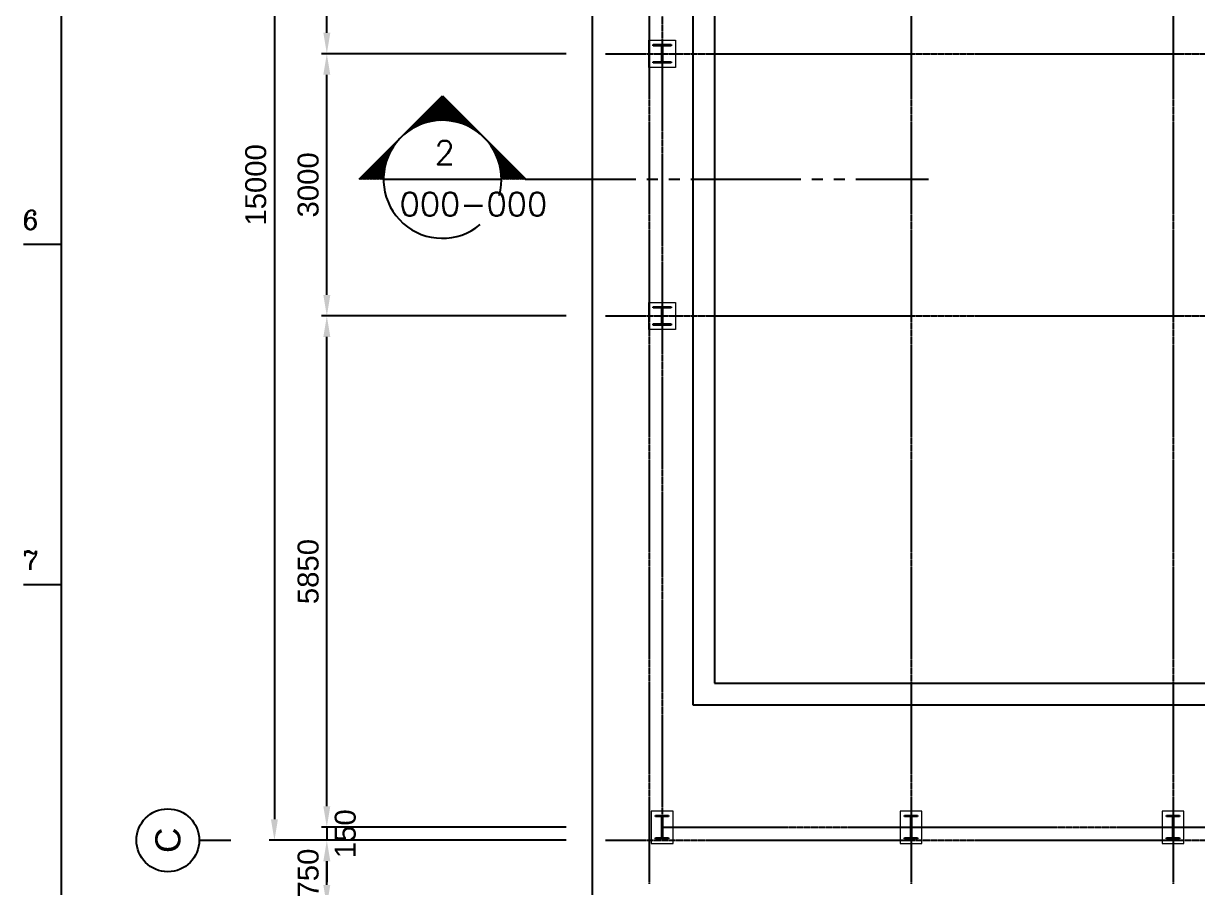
# Model space of a CAD drawing. Header units: millimetres. Extents: x 66027 to 360317, y -114806 to -64032.
# Drawn here: x 67088 to 80530, y -95807 to -85920 of the extents above; entities that cross this region are included whole.
import ezdxf
from ezdxf.enums import TextEntityAlignment as Align

# ---------------------------------------------------------------- set-up
doc = ezdxf.new("R2010")
doc.units = ezdxf.units.MM
doc.header["$LTSCALE"] = 140
doc.linetypes.add('CENTER', pattern=[2, 1.25, -0.25, 0.25, -0.25])
doc.linetypes.add('D1', pattern=[15, 10, -1, 1, -1, 1, -1])
doc.layers.get('Defpoints').update_dxf_attribs({"color": 175})
for name, color, linetype in [('1', 7, 'Continuous'), ('1CEN', 20, 'CENTER'), ('C_CEN', 1, 'CENTER'), ('C_CONC', 3, 'Continuous'), ('C_STEEL', 2, 'Continuous'), ('DIM', 1, 'Continuous'), ('DIM-SCALE', 7, 'Continuous'), ('MARK', 30, 'Continuous'), ('TAN-TIT', 30, 'Continuous'), ('TEXT', 3, 'Continuous')]:
    doc.layers.add(name, color=color, linetype=linetype)
doc.layers.add('Base Plate', color=2, linetype='Continuous', lineweight=0)
doc.styles.add('Arial', font='arial.ttf')
doc.styles.add('COM', font='COMPLEX', dxfattribs={"height": 5})
doc.styles.add('GHS', font='romans.shx', dxfattribs={"width": 0.8, "bigfont": 'ghs.shx'})
doc.dimstyles.new('일반도면_0050', dxfattribs={"dimtxt": 200, "dimasz": 200, "dimexe": 50, "dimexo": 250, "dimgap": 75, "dimtad": 1, "dimdec": 0, "dimzin": 0, "dimdsep": 46, "dimtxsty": 'Arial', "dimcen": -250, "dimclrd": 7, "dimclre": 7, "dimclrt": 2, "dimadec": 0, "dimazin": 0, "dimtfac": 1, "dimtdec": 0, "dimtix": 1, "dimtmove": 2, "dimatfit": 3, "dimfxl": 1, "dimtolj": 1, "dimtzin": 0, "dimarcsym": 0})

# ---------------------------------------------------------------- blocks, each defined once
blk = doc.blocks.new('BORDER')
at = {"layer": 'TAN-TIT'}
for p, q in [((4977, 164680), (4977, 3520)), ((4977, 86808), (3534, 86808)), ((4977, 73830), (3534, 73830))]:
    blk.add_line(p, q, dxfattribs=at)
at = {"layer": 'TAN-TIT', "style": 'COM'}
for s, p in [('6', (4111, 87385)), ('7', (4111, 74406))]:
    blk.add_text(s, height=721, dxfattribs=at).set_placement(p, align=Align.RIGHT)
blk = doc.blocks.new('cu')
at = {"layer": 'C_STEEL', "extrusion": (0, 0, -1)}
for p, q in [((-176.5, -5611.5), (28.5, -5611.5)), ((-176.5, -5625.7), (-176.5, -5611.5)), ((28.5, -5625.7), (-176.5, -5625.7)), ((-78.57, -5625.7), (-69.43, -5625.7)), ((-78.57, -5807.3), (-78.57, -5625.7)), ((-69.43, -5625.7), (-69.43, -5807.3)), ((28.5, -5611.5), (28.5, -5625.7)), ((-176.5, -5807.3), (28.5, -5807.3)), ((-176.5, -5821.5), (-176.5, -5807.3)), ((28.5, -5821.5), (-176.5, -5821.5)), ((-69.43, -5807.3), (-78.57, -5807.3)), ((28.5, -5807.3), (28.5, -5821.5)), ((-176.5, -8611.5), (28.5, -8611.5)), ((-176.5, -8625.7), (-176.5, -8611.5)), ((28.5, -8625.7), (-176.5, -8625.7)), ((-78.57, -8625.7), (-69.43, -8625.7)), ((-78.57, -8807.3), (-78.57, -8625.7)), ((-69.43, -8625.7), (-69.43, -8807.3)), ((28.5, -8611.5), (28.5, -8625.7)), ((-176.5, -8807.3), (28.5, -8807.3)), ((-176.5, -8821.5), (-176.5, -8807.3)), ((28.5, -8821.5), (-176.5, -8821.5)), ((-69.43, -8807.3), (-78.57, -8807.3)), ((28.5, -8807.3), (28.5, -8821.5)), ((-148, -14433), (0, -14433)), ((-148, -14446), (-148, -14433)), ((0, -14446), (-148, -14446)), ((-77.81, -14446), (-70.19, -14446)), ((-77.81, -14687), (-77.81, -14446)), ((-70.19, -14446), (-70.19, -14687)), ((0, -14433), (0, -14446)), ((2702, -14433), (2850, -14433)), ((2702, -14446), (2702, -14433)), ((2850, -14446), (2702, -14446)), ((2772.19, -14446), (2779.81, -14446)), ((2772.19, -14687), (2772.19, -14446)), ((2779.81, -14446), (2779.81, -14687)), ((2850, -14433), (2850, -14446)), ((5702, -14433), (5850, -14433)), ((5702, -14446), (5702, -14433)), ((5850, -14446), (5702, -14446)), ((5772.19, -14446), (5779.81, -14446)), ((5772.19, -14687), (5772.19, -14446)), ((5779.81, -14446), (5779.81, -14687)), ((5850, -14433), (5850, -14446)), ((-148, -14687), (0, -14687)), ((-148, -14700), (-148, -14687)), ((0, -14700), (-148, -14700)), ((-70.19, -14687), (-77.81, -14687)), ((0, -14687), (0, -14700)), ((2702, -14687), (2850, -14687)), ((2702, -14700), (2702, -14687)), ((2850, -14700), (2702, -14700)), ((2779.81, -14687), (2772.19, -14687)), ((2850, -14687), (2850, -14700)), ((5702, -14687), (5850, -14687)), ((5702, -14700), (5702, -14687)), ((5850, -14700), (5702, -14700)), ((5779.81, -14687), (5772.19, -14687)), ((5850, -14687), (5850, -14700))]:
    blk.add_line(p, q, dxfattribs=at)
blk = doc.blocks.new('c1')
at = {"layer": 'C_CEN', "color": 1, "ltscale": 0.1}
for p, q in [((-1250, 14700), (-1250, 0)), ((-1250, 0), (19450, 0))]:
    blk.add_line(p, q, dxfattribs=at)
at = {"layer": 'C_STEEL'}
blk.add_blockref('cu', (-1176, 14567), dxfattribs=at)
blk = doc.blocks.new('*D168')
at = {"layer": 'Defpoints', "color": 0}
for p in [(70561, -80417), (73600, -80417), (73600, -86267)]:
    blk.add_point(p, dxfattribs=at)
at = {"layer": 'DIM-SCALE', "color": 7, "lineweight": -2}
for p, q in [((73300, -80417), (70501, -80417)), ((70561, -86027), (70561, -80657)), ((73300, -86267), (70501, -86267))]:
    blk.add_line(p, q, dxfattribs=at)
at = {"layer": 'DIM-SCALE', "color": 7}
for points in [[(70521, -80657), (70601, -80657), (70561, -80417)], [(70521, -86027), (70601, -86027), (70561, -86267)]]:
    blk.add_solid(points, dxfattribs=at)
at = {"layer": 'DIM-SCALE', "color": 2, "insert": (70348, -83342), "char_height": 240, "attachment_point": 5, "rotation": 90, "style": 'Arial'}
blk.add_mtext('\\A1;5850', dxfattribs=at)
blk = doc.blocks.new('*D169')
at = {"layer": 'Defpoints', "color": 0}
for p in [(70561, -86267), (73600, -86267), (73600, -89267)]:
    blk.add_point(p, dxfattribs=at)
at = {"layer": 'DIM-SCALE', "color": 7, "lineweight": -2}
for p, q in [((73300, -86267), (70501, -86267)), ((70561, -89027), (70561, -86507)), ((73300, -89267), (70501, -89267))]:
    blk.add_line(p, q, dxfattribs=at)
at = {"layer": 'DIM-SCALE', "color": 7}
for points in [[(70521, -86507), (70601, -86507), (70561, -86267)], [(70521, -89027), (70601, -89027), (70561, -89267)]]:
    blk.add_solid(points, dxfattribs=at)
at = {"layer": 'DIM-SCALE', "color": 2, "insert": (70348, -87767), "char_height": 240, "attachment_point": 5, "rotation": 90, "style": 'Arial'}
blk.add_mtext('\\A1;3000', dxfattribs=at)
blk = doc.blocks.new('*D170')
at = {"layer": 'Defpoints', "color": 0}
for p in [(70561, -89267), (73600, -89267), (73600, -95117)]:
    blk.add_point(p, dxfattribs=at)
at = {"layer": 'DIM-SCALE', "color": 7, "lineweight": -2}
for p, q in [((73300, -89267), (70501, -89267)), ((70561, -94877), (70561, -89507)), ((73300, -95117), (70501, -95117))]:
    blk.add_line(p, q, dxfattribs=at)
at = {"layer": 'DIM-SCALE', "color": 7}
for points in [[(70521, -89507), (70601, -89507), (70561, -89267)], [(70521, -94877), (70601, -94877), (70561, -95117)]]:
    blk.add_solid(points, dxfattribs=at)
at = {"layer": 'DIM-SCALE', "color": 2, "insert": (70348, -92192), "char_height": 240, "attachment_point": 5, "rotation": 90, "style": 'Arial'}
blk.add_mtext('\\A1;5850', dxfattribs=at)
blk = doc.blocks.new('*D171')
at = {"layer": 'Defpoints', "color": 0}
for p in [(73600, -80267), (69961, -95267), (73600, -95267)]:
    blk.add_point(p, dxfattribs=at)
at = {"layer": 'DIM-SCALE', "color": 7, "lineweight": -2}
for p, q in [((73300, -80267), (69901, -80267)), ((69961, -80507), (69961, -95027)), ((73300, -95267), (69901, -95267))]:
    blk.add_line(p, q, dxfattribs=at)
at = {"layer": 'DIM-SCALE', "color": 7}
for points in [[(69921, -80507), (70001, -80507), (69961, -80267)], [(69921, -95027), (70001, -95027), (69961, -95267)]]:
    blk.add_solid(points, dxfattribs=at)
at = {"layer": 'DIM-SCALE', "color": 2, "insert": (69748, -87767), "char_height": 240, "attachment_point": 5, "rotation": 90, "style": 'Arial'}
blk.add_mtext('\\A1;15000', dxfattribs=at)
blk = doc.blocks.new('*D176')
at = {"layer": 'Defpoints', "color": 0}
for p in [(70561, -95267), (73600, -95267), (73600, -96017)]:
    blk.add_point(p, dxfattribs=at)
at = {"layer": 'DIM-SCALE', "color": 7, "lineweight": -2}
for p, q in [((73300, -95267), (70501, -95267)), ((70561, -95777), (70561, -95507)), ((73300, -96017), (70501, -96017))]:
    blk.add_line(p, q, dxfattribs=at)
at = {"layer": 'DIM-SCALE', "color": 7}
for points in [[(70521, -95507), (70601, -95507), (70561, -95267)], [(70521, -95777), (70601, -95777), (70561, -96017)]]:
    blk.add_solid(points, dxfattribs=at)
at = {"layer": 'DIM-SCALE', "color": 2, "insert": (70348, -95642), "char_height": 240, "attachment_point": 5, "rotation": 90, "style": 'Arial'}
blk.add_mtext('\\A1;750', dxfattribs=at)
blk = doc.blocks.new('1000')
at = {"color": 0}
for p, q in [((760.37, 289.4), (765.04, 294.07)), ((760.88, 289.77), (765.11, 294)), ((761.25, 289.99), (765.18, 293.93)), ((761.56, 290.16), (765.25, 293.86)), ((761.84, 290.3), (765.32, 293.79)), ((762.09, 290.41), (765.39, 293.71)), ((762.33, 290.51), (765.46, 293.64)), ((762.55, 290.59), (765.53, 293.57)), ((762.76, 290.66), (765.6, 293.5)), ((762.96, 290.72), (765.67, 293.43)), ((763.15, 290.77), (765.75, 293.36)), ((763.34, 290.81), (765.82, 293.29)), ((763.52, 290.85), (765.89, 293.22)), ((763.69, 290.89), (765.96, 293.15)), ((763.86, 290.91), (766.03, 293.08)), ((764.03, 290.94), (766.1, 293.01)), ((764.19, 290.96), (766.17, 292.94)), ((764.35, 290.97), (766.24, 292.87)), ((764.5, 290.98), (766.31, 292.8)), ((764.65, 290.99), (766.38, 292.72)), ((764.8, 291), (766.45, 292.65)), ((764.94, 291), (766.52, 292.58)), ((765.08, 291), (766.59, 292.51)), ((765.22, 291), (766.66, 292.44)), ((765.36, 290.99), (766.74, 292.37)), ((765.49, 290.98), (766.81, 292.3)), ((765.62, 290.97), (766.88, 292.23)), ((765.75, 290.96), (766.95, 292.16)), ((765.88, 290.95), (767.02, 292.09)), ((766, 290.93), (767.09, 292.02)), ((766.13, 290.91), (767.16, 291.95)), ((766.25, 290.9), (767.23, 291.88)), ((766.37, 290.87), (767.3, 291.81)), ((766.49, 290.85), (767.37, 291.73)), ((766.61, 290.83), (767.44, 291.66)), ((766.72, 290.8), (767.51, 291.59)), ((766.83, 290.77), (767.58, 291.52)), ((766.95, 290.74), (767.65, 291.45)), ((767.06, 290.71), (767.73, 291.38)), ((767.17, 290.68), (767.8, 291.31)), ((767.27, 290.65), (767.87, 291.24)), ((767.38, 290.61), (767.94, 291.17)), ((767.49, 290.58), (768.01, 291.1)), ((767.59, 290.54), (768.08, 291.03)), ((767.69, 290.5), (768.15, 290.96)), ((767.79, 290.46), (768.22, 290.89)), ((767.89, 290.42), (768.29, 290.82)), ((767.99, 290.38), (768.36, 290.74)), ((768.09, 290.33), (768.43, 290.67)), ((768.19, 290.29), (768.5, 290.6)), ((768.28, 290.24), (768.57, 290.53)), ((768.38, 290.2), (768.64, 290.46)), ((768.47, 290.15), (768.72, 290.39)), ((768.56, 290.1), (768.79, 290.32)), ((768.66, 290.05), (768.86, 290.25)), ((768.75, 290), (768.93, 290.18)), ((768.84, 289.95), (769, 290.11)), ((768.92, 289.89), (769.07, 290.04)), ((769.01, 289.84), (769.14, 289.97)), ((769.1, 289.78), (769.21, 289.9)), ((769.18, 289.73), (769.28, 289.83)), ((769.27, 289.67), (769.35, 289.75)), ((769.35, 289.61), (769.42, 289.68)), ((769.43, 289.55), (769.49, 289.61)), ((769.51, 289.49), (769.56, 289.54)), ((769.59, 289.43), (769.63, 289.47)), ((769.67, 289.37), (769.71, 289.4)), ((769.75, 289.3), (769.78, 289.33)), ((769.83, 289.24), (769.85, 289.26)), ((769.9, 289.17), (769.92, 289.19)), ((769.98, 289.11), (769.99, 289.12)), ((770.05, 289.04), (770.06, 289.05)), ((770.55, 288.55), (770.55, 288.55)), ((770.61, 288.47), (770.62, 288.48)), ((770.68, 288.4), (770.7, 288.41)), ((770.75, 288.32), (770.77, 288.34)), ((770.81, 288.24), (770.84, 288.27)), ((754.47, 283.5), (759.1, 288.13)), ((754.61, 283.5), (758.73, 287.62)), ((754.75, 283.5), (758.51, 287.25)), ((754.89, 283.5), (758.34, 286.94)), ((770.87, 288.16), (770.91, 288.2)), ((770.94, 288.09), (770.98, 288.13)), ((771, 288), (771.05, 288.06)), ((771.06, 287.92), (771.12, 287.99)), ((771.12, 287.84), (771.19, 287.92)), ((771.17, 287.76), (771.26, 287.85)), ((771.23, 287.67), (771.33, 287.77)), ((771.29, 287.59), (771.4, 287.7)), ((771.34, 287.5), (771.47, 287.63)), ((771.4, 287.42), (771.54, 287.56)), ((771.45, 287.33), (771.61, 287.49)), ((771.5, 287.24), (771.69, 287.42)), ((771.55, 287.15), (771.76, 287.35)), ((771.6, 287.06), (771.83, 287.28)), ((771.65, 286.96), (771.9, 287.21)), ((771.7, 286.87), (771.97, 287.14)), ((771.75, 286.78), (772.04, 287.07)), ((771.79, 286.68), (772.11, 287)), ((771.84, 286.58), (772.18, 286.93)), ((771.88, 286.48), (772.25, 286.86)), ((771.92, 286.39), (772.32, 286.78)), ((755.04, 283.5), (758.2, 286.66)), ((755.18, 283.5), (758.09, 286.41)), ((755.32, 283.5), (757.99, 286.17)), ((755.46, 283.5), (757.91, 285.95)), ((755.6, 283.5), (757.84, 285.74)), ((755.74, 283.5), (757.78, 285.54)), ((755.88, 283.5), (757.73, 285.35)), ((771.96, 286.29), (772.39, 286.71)), ((772, 286.18), (772.46, 286.64)), ((772.04, 286.08), (772.53, 286.57)), ((772.08, 285.98), (772.6, 286.5)), ((772.12, 285.87), (772.68, 286.43)), ((772.15, 285.76), (772.75, 286.36)), ((772.18, 285.66), (772.82, 286.29)), ((772.22, 285.55), (772.89, 286.22)), ((772.25, 285.44), (772.96, 286.15)), ((772.27, 285.32), (773.03, 286.08)), ((772.3, 285.21), (773.1, 286.01)), ((772.33, 285.09), (773.17, 285.94)), ((772.35, 284.98), (773.24, 285.87)), ((772.38, 284.86), (773.31, 285.79)), ((772.4, 284.74), (773.38, 285.72)), ((772.42, 284.62), (773.45, 285.65)), ((772.43, 284.49), (773.52, 285.58)), ((772.45, 284.37), (773.59, 285.51)), ((772.46, 284.24), (773.67, 285.44)), ((772.48, 284.11), (773.74, 285.37)), ((772.48, 283.98), (773.81, 285.3)), ((756.03, 283.5), (757.69, 285.16)), ((756.17, 283.5), (757.65, 284.98)), ((756.31, 283.5), (757.61, 284.81)), ((756.45, 283.5), (757.59, 284.64)), ((756.59, 283.5), (757.56, 284.47)), ((756.73, 283.5), (757.54, 284.31)), ((756.87, 283.5), (757.53, 284.15)), ((757.02, 283.5), (757.52, 284)), ((757.16, 283.5), (757.51, 283.85)), ((772.49, 283.84), (773.88, 285.23)), ((772.5, 283.71), (773.95, 285.16)), ((772.5, 283.57), (774.02, 285.09)), ((772.57, 283.5), (774.09, 285.02)), ((772.71, 283.5), (774.16, 284.95)), ((772.86, 283.5), (774.23, 284.88)), ((773, 283.5), (774.3, 284.8)), ((773.14, 283.5), (774.37, 284.73)), ((773.28, 283.5), (774.44, 284.66)), ((773.42, 283.5), (774.51, 284.59)), ((773.56, 283.5), (774.58, 284.52)), ((773.7, 283.5), (774.66, 284.45)), ((773.85, 283.5), (774.73, 284.38)), ((773.99, 283.5), (774.8, 284.31)), ((774.13, 283.5), (774.87, 284.24)), ((774.27, 283.5), (774.94, 284.17)), ((774.41, 283.5), (775.01, 284.1)), ((774.55, 283.5), (775.08, 284.03)), ((774.69, 283.5), (775.15, 283.96)), ((774.84, 283.5), (775.22, 283.89)), ((774.98, 283.5), (775.29, 283.81)), ((757.3, 283.5), (757.5, 283.7)), ((757.44, 283.5), (757.5, 283.56)), ((775.12, 283.5), (775.36, 283.74)), ((775.26, 283.5), (775.43, 283.67)), ((775.4, 283.5), (775.5, 283.6)), ((775.54, 283.5), (775.57, 283.53))]:
    blk.add_line(p, q, dxfattribs=at)
blk = doc.blocks.new('*U20')
at = {"layer": 'MARK', "color": 7}
for p, q in [((0, 749), (1061, 1809)), ((1061, 1809), (2121, 749)), ((311, 749), (1811, 749))]:
    blk.add_line(p, q, dxfattribs=at)
at = {"layer": 'MARK', "color": 7, "linetype": 'D1'}
blk.add_line((2121, 749), (7243, 749), dxfattribs=at)
at = {"layer": 'MARK', "color": 7}
blk.add_arc((1061, 749), 750, 344.1131, 309.7373, dxfattribs=at)
at = {"layer": 'MARK', "color": 7, "extrusion": (0, 0, -1), "xscale": -100, "yscale": 100, "zscale": -100}
blk.add_blockref('1000', (75439, -27601), dxfattribs=at)
at = {"layer": 'DIM', "color": 7, "style": 'GHS'}
blk.add_attdef('DWG.NO', text='', height=300, dxfattribs=at).set_placement((1089, 1088), align=Align.MIDDLE)
blk.add_attdef('SHEET_NO', (516, 283), '', height=300, dxfattribs=at)
blk = doc.blocks.new('*D367')
at = {"layer": 'Defpoints', "color": 0}
for p in [(73600, -95117), (70561, -95267), (73495, -95267)]:
    blk.add_point(p, dxfattribs=at)
at = {"layer": 'DIM-SCALE', "color": 7, "lineweight": -2}
for p, q in [((70561, -94877), (70561, -94637)), ((73300, -95117), (70501, -95117)), ((70561, -95117), (70561, -95267)), ((73195, -95267), (70501, -95267)), ((70561, -95507), (70561, -95747))]:
    blk.add_line(p, q, dxfattribs=at)
at = {"layer": 'DIM-SCALE', "color": 7}
for points in [[(70521, -94877), (70601, -94877), (70561, -95117)], [(70521, -95507), (70601, -95507), (70561, -95267)]]:
    blk.add_solid(points, dxfattribs=at)
at = {"layer": 'DIM-SCALE', "color": 2, "char_height": 240, "attachment_point": 5, "rotation": 90, "style": 'Arial'}
for s, insert in [('\\A1;150', (70773, -95192)), ('\\A1;', (70351, -95192))]:
    blk.add_mtext(s, dxfattribs=dict(at, insert=insert))

msp = doc.modelspace()

# ---------------------------------------------------------------- linework, layer by layer
at = {"layer": 'Base Plate'}
for points in [[(74247.8, -86112.1), (74552.8, -86112.1), (74552.8, -86422.1), (74247.8, -86422.1)], [(74247.8, -89112.1), (74552.8, -89112.1), (74552.8, -89422.1), (74247.8, -89422.1)], [(74275.3, -95302.1), (74525.3, -95302.1), (74525.3, -94932.1), (74275.3, -94932.1)], [(77125.3, -95302.1), (77375.3, -95302.1), (77375.3, -94932.1), (77125.3, -94932.1)], [(80125.3, -95302.1), (80375.3, -95302.1), (80375.3, -94932.1), (80125.3, -94932.1)]]:
    msp.add_lwpolyline(points, close=True, dxfattribs=at)
at = {"layer": 'C_CEN', "color": 1, "ltscale": 0.1}
for p, q in [((74250.3, -79767.1), (74250.3, -95767.1)), ((77250.3, -79767.1), (77250.3, -95767.1)), ((80250.3, -79767.1), (80250.3, -95767.1)), ((73750.3, -86267.1), (95750.3, -86267.1)), ((73750.3, -89267.1), (95750.3, -89267.1)), ((73750.3, -95267.1), (95750.3, -95267.1))]:
    msp.add_line(p, q, dxfattribs=at)
at = {"layer": 'C_CONC', "color": 8}
for p, q in [((74750.3, -80767.1), (74750.3, -93717.1)), ((75000.3, -80767.1), (75000.3, -93467.1)), ((75000.3, -93467.1), (80950.3, -93467.1)), ((74750.3, -93717.1), (80950.3, -93717.1))]:
    msp.add_line(p, q, dxfattribs=at)
msp.add_lwpolyline([(73600.3, -96017.1), (96000.3, -96017.1), (96000.3, -79517.1), (73600.3, -79517.1)], close=True, dxfattribs=at)
at = {"layer": 'DIM'}
msp.add_line((69100.8, -95267.1), (69460.8, -95267.1), dxfattribs=at)
msp.add_circle((68740.8, -95267.1), 360, dxfattribs=at)

# ---------------------------------------------------------------- block references
at = {"layer": '1', "xscale": 0.3, "yscale": 0.3, "zscale": 0.3}
msp.add_blockref('BORDER', (66027.4, -114492.2), dxfattribs=at)
at = {"layer": '1CEN'}
msp.add_blockref('c1', (75650, -95117.1), dxfattribs=at)
at = {"layer": 'MARK', "xscale": 0.8999999999999999, "yscale": 0.8999999999999999, "zscale": 0.8999999999999999}
msp.add_blockref('*U20', (70930.2, -88377.1), dxfattribs=at).add_auto_attribs({'DWG.NO': '2', 'SHEET_NO': '000-000'})

# ---------------------------------------------------------------- texts
at = {"layer": 'TEXT', "color": 3, "linetype": 'Continuous', "style": 'Arial'}
msp.add_text('C', height=288, rotation=90, dxfattribs=at).set_placement((68740.8, -95267.1), align=Align.MIDDLE)

# ---------------------------------------------------------------- dimensions: what is measured, and where the dimension line sits
at = {"layer": 'DIM-SCALE'}
for base, p1, p2, picture, middle in [((69960.8, -95267.1), (73600.3, -80267.1), (73600.3, -95267.1), '*D171', (69748.3, -87767.1)), ((70560.8, -80417.1), (73600.3, -86267.1), (73600.3, -80417.1), '*D168', (70348.3, -83342.1)), ((70560.8, -86267.1), (73600.3, -89267.1), (73600.3, -86267.1), '*D169', (70348.2, -87767.1)), ((70560.8, -89267.1), (73600.3, -95117.1), (73600.3, -89267.1), '*D170', (70348.3, -92192.1)), ((70560.8, -95267.1), (73600.3, -96017.1), (73600.3, -95267.1), '*D176', (70348.3, -95642.1))]:
    dim = msp.add_linear_dim(base=base, p1=p1, p2=p2, angle=270, dimstyle='일반도면_0050', override={"dimscale": 1.2}, dxfattribs=at)
    dim.commit()
    dim.dimension.update_dxf_attribs({"geometry": picture, "text_midpoint": middle})
dim = msp.add_linear_dim(base=(70560.8, -95267.1), p1=(73600.3, -95117.1), p2=(73494.6, -95267.1), angle=90, text='\\X<>', dimstyle='일반도면_0050', override={"dimscale": 1.2, "dimgap": 75}, dxfattribs=at)
dim.commit()
dim.dimension.update_dxf_attribs({"geometry": '*D367', "text_midpoint": (70560.8, -95192.1)})

doc.saveas('drawing.dxf')
